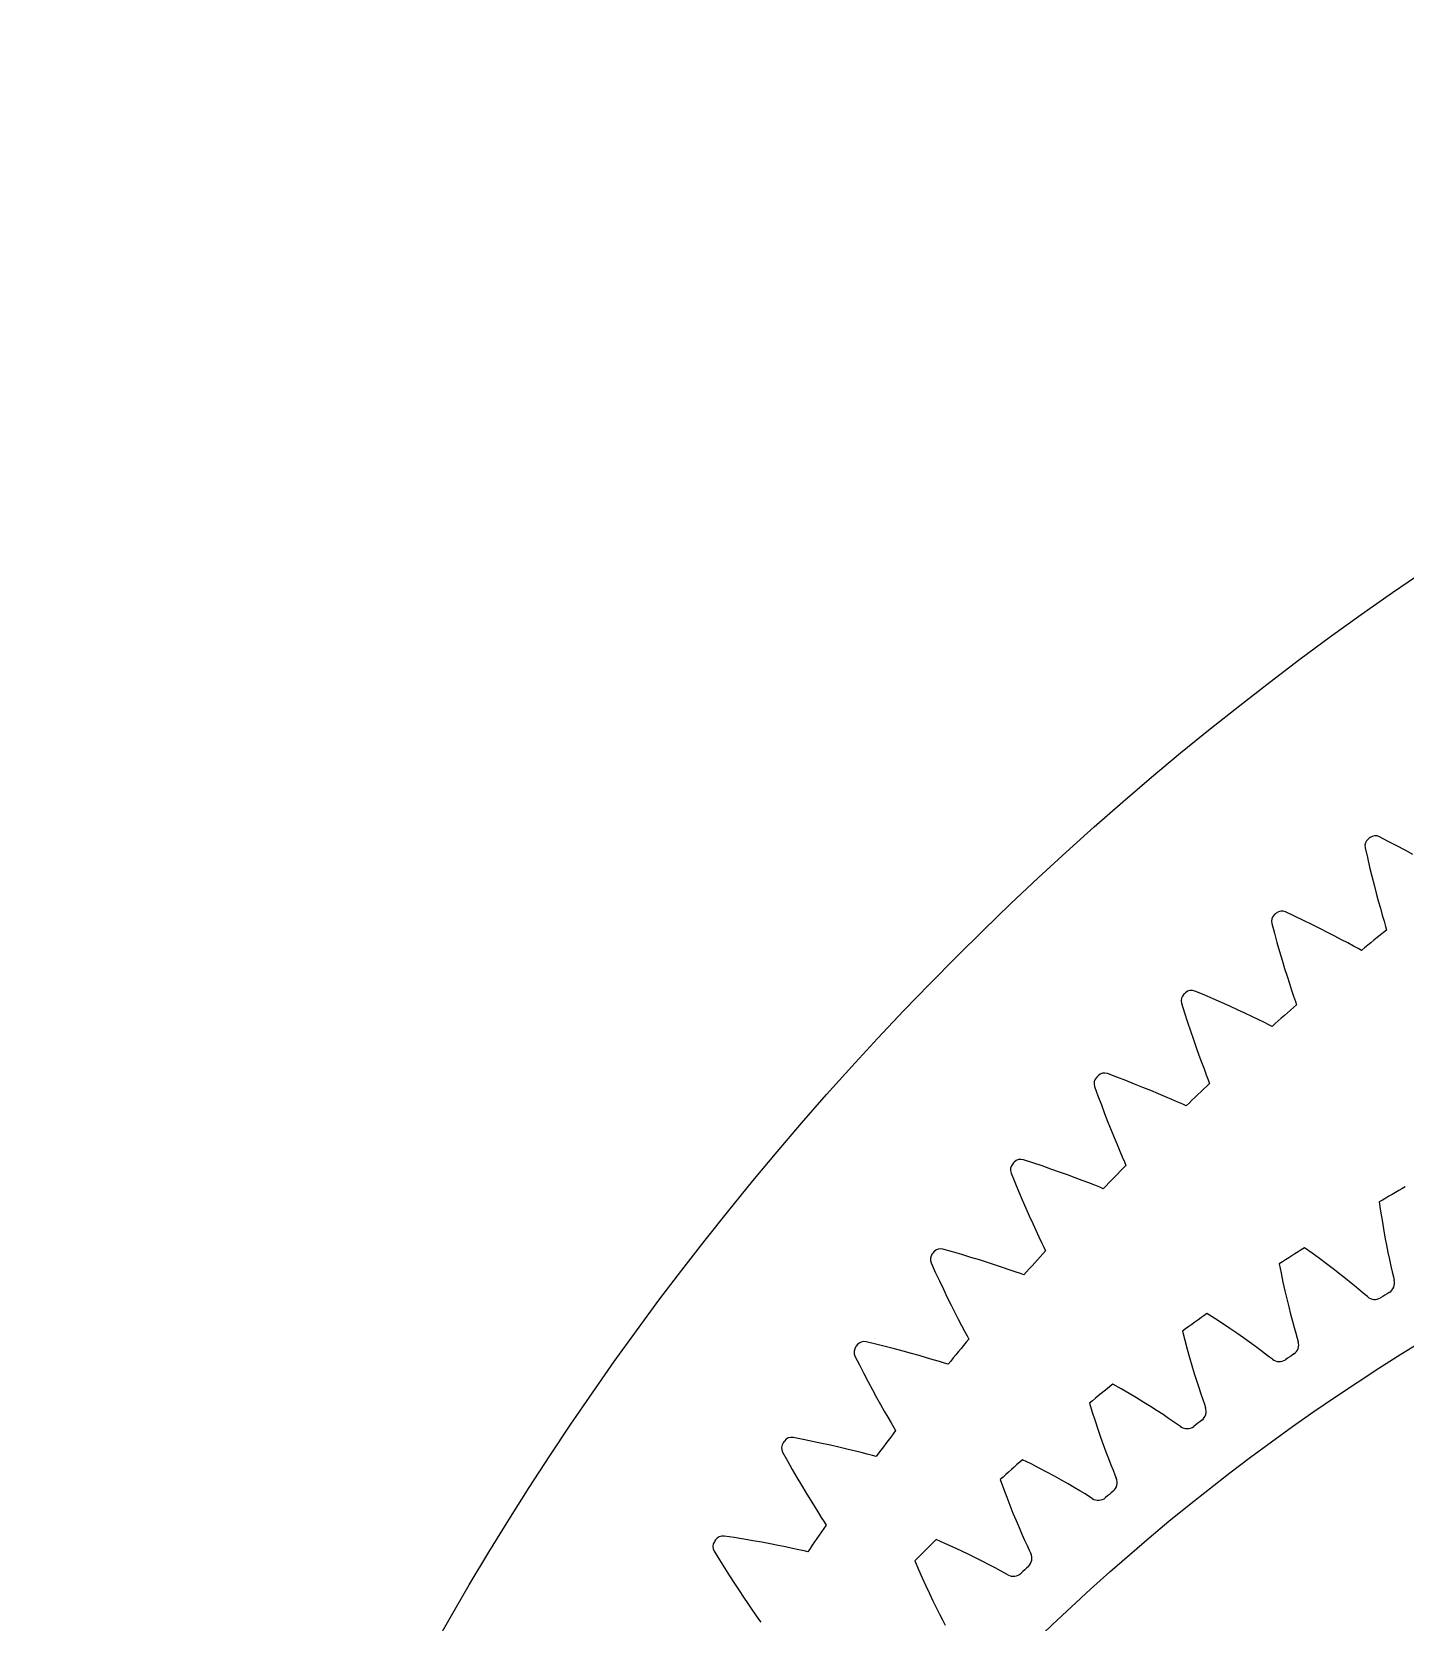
# Model space of a CAD drawing. Header units: millimetres. Extents: x -86 to 86, y -86 to 86.
# Drawn here: x -85.66 to -48.4, y 42.52 to 85.66 of the extents above; entities that cross this region are included whole.
import ezdxf

# ---------------------------------------------------------------- set-up
doc = ezdxf.new("R2010")
doc.units = ezdxf.units.MM

msp = doc.modelspace()

# ---------------------------------------------------------------- linework, layer by layer
at = {"layer": 'journal'}
msp.add_circle((-17.5, 0), 58.65, dxfattribs=at)
at = {"layer": 'outer'}
msp.add_circle((0, 0), 85.663286, dxfattribs=at)
at = {"layer": 'output_ring'}
for p, q in [((-49.484838, 63.527521), (-49.423927, 63.262725)), ((-48.854964, 63.703136), (-49.09604, 63.828473)), ((-48.622413, 63.580247), (-48.854964, 63.703136)), ((-48.399087, 63.460001), (-48.622413, 63.580247)), ((-48.185494, 63.342891), (-48.399087, 63.460001)), ((-49.423927, 63.262725), (-49.363251, 63.006796)), ((-49.363251, 63.006796), (-49.302822, 62.760459)), ((-49.302822, 62.760459), (-49.242987, 62.524331)), ((-49.242987, 62.524331), (-49.184155, 62.299185)), ((-49.184155, 62.299185), (-49.126817, 62.086029)), ((-51.396437, 61.670928), (-51.642393, 61.786393)), ((-49.126817, 62.086029), (-49.071594, 61.88623)), ((-49.071594, 61.88623), (-49.01931, 61.701761)), ((-49.01931, 61.701761), (-48.971174, 61.535764)), ((-52.018675, 61.469932), (-51.947084, 61.207822)), ((-51.159096, 61.557564), (-51.396437, 61.670928)), ((-50.931081, 61.446468), (-51.159096, 61.557564)), ((-50.712917, 61.33811), (-50.931081, 61.446468)), ((-50.505278, 61.233051), (-50.712917, 61.33811)), ((-48.971174, 61.535764), (-48.929297, 61.394211)), ((-48.929297, 61.394211), (-48.900293, 61.297673)), ((-51.947084, 61.207822), (-51.876086, 60.954561)), ((-51.876086, 60.954561), (-51.805723, 60.710876)), ((-50.309041, 61.131985), (-50.505278, 61.233051)), ((-50.125413, 61.035807), (-50.309041, 61.131985)), ((-49.956149, 60.94574), (-50.125413, 61.035807)), ((-49.804064, 60.863629), (-49.956149, 60.94574)), ((-49.67455, 60.792799), (-49.804064, 60.863629)), ((-51.805723, 60.710876), (-51.736368, 60.477366)), ((-51.736368, 60.477366), (-51.66846, 60.25479)), ((-49.586316, 60.744059), (-49.67455, 60.792799)), ((-51.66846, 60.25479), (-51.602532, 60.044133)), ((-51.602532, 60.044133), (-51.539257, 59.846735)), ((-53.853464, 59.537395), (-54.103898, 59.642797)), ((-53.611725, 59.433743), (-53.853464, 59.537395)), ((-51.539257, 59.846735), (-51.47954, 59.664537)), ((-51.47954, 59.664537), (-51.424717, 59.500627)), ((-54.467047, 59.311347), (-54.384892, 59.052354)), ((-53.379394, 59.331978), (-53.611725, 59.433743)), ((-53.157019, 59.23255), (-53.379394, 59.331978)), ((-52.945292, 59.135992), (-53.157019, 59.23255)), ((-52.745121, 59.042962), (-52.945292, 59.135992)), ((-51.424717, 59.500627), (-51.377138, 59.360888)), ((-51.377138, 59.360888), (-51.344245, 59.265604)), ((-54.384892, 59.052354), (-54.303689, 58.802179)), ((-54.303689, 58.802179), (-54.223508, 58.561545)), ((-52.557746, 58.954305), (-52.745121, 59.042962)), ((-52.384971, 58.871171), (-52.557746, 58.954305)), ((-52.229684, 58.795291), (-52.384971, 58.871171)), ((-52.097406, 58.729768), (-52.229684, 58.795291)), ((-52.007269, 58.684644), (-52.097406, 58.729768)), ((-54.223508, 58.561545), (-54.144747, 58.331038)), ((-54.144747, 58.331038), (-54.067875, 58.111397)), ((-54.067875, 58.111397), (-53.993464, 57.903584)), ((-53.993464, 57.903584), (-53.922241, 57.708913)), ((-56.222011, 57.306042), (-56.476511, 57.401209)), ((-53.922241, 57.708913), (-53.85519, 57.529285)), ((-53.85519, 57.529285), (-53.793769, 57.367731)), ((-56.825929, 57.055315), (-56.733346, 56.799864)), ((-55.97627, 57.212272), (-56.222011, 57.306042)), ((-55.740006, 57.120006), (-55.97627, 57.212272)), ((-55.513784, 57.029672), (-55.740006, 57.120006)), ((-55.298318, 56.941773), (-55.513784, 57.029672)), ((-53.793769, 57.367731), (-53.740566, 57.230035)), ((-53.740566, 57.230035), (-53.703839, 57.136163)), ((-56.733346, 56.799864), (-56.642071, 56.553184)), ((-56.642071, 56.553184), (-56.552204, 56.315998)), ((-55.094541, 56.856932), (-55.298318, 56.941773)), ((-54.903728, 56.775941), (-55.094541, 56.856932)), ((-54.727725, 56.699877), (-54.903728, 56.775941)), ((-54.56949, 56.630353), (-54.727725, 56.699877)), ((-54.434665, 56.570244), (-54.56949, 56.630353)), ((-54.342774, 56.52881), (-54.434665, 56.570244)), ((-56.552204, 56.315998), (-56.464167, 56.088872)), ((-56.464167, 56.088872), (-56.378456, 55.872526)), ((-56.378456, 55.872526), (-56.295684, 55.6679)), ((-56.295684, 55.6679), (-56.216631, 55.476275)), ((-56.216631, 55.476275), (-56.142355, 55.299512)), ((-56.142355, 55.299512), (-56.074438, 55.14058)), ((-58.498186, 54.980536), (-58.756333, 55.065311)), ((-58.248846, 54.896801), (-58.498186, 54.980536)), ((-58.009037, 54.814186), (-58.248846, 54.896801)), ((-57.77934, 54.733094), (-58.009037, 54.814186)), ((-56.074438, 55.14058), (-56.015699, 55.005153)), ((-56.015699, 55.005153), (-55.975197, 54.912846)), ((-59.091446, 54.70554), (-58.988587, 54.454051)), ((-58.988587, 54.454051), (-58.88739, 54.211273)), ((-57.560489, 54.653999), (-57.77934, 54.733094)), ((-57.353441, 54.577486), (-57.560489, 54.653999)), ((-57.159502, 54.504294), (-57.353441, 54.577486)), ((-56.980562, 54.435426), (-57.159502, 54.504294)), ((-56.819639, 54.372371), (-56.980562, 54.435426)), ((-56.682489, 54.317775), (-56.819639, 54.372371)), ((-58.88739, 54.211273), (-58.787985, 53.977923)), ((-58.787985, 53.977923), (-58.690815, 53.754552)), ((-56.588994, 54.280099), (-56.682489, 54.317775)), ((-58.690815, 53.754552), (-58.596408, 53.541857)), ((-58.596408, 53.541857), (-58.505411, 53.340754)), ((-58.505411, 53.340754), (-58.418657, 53.15249)), ((-58.418657, 53.15249), (-58.337279, 52.978882)), ((-60.678247, 52.564697), (-60.939618, 52.63894)), ((-58.337279, 52.978882), (-58.262976, 52.822833)), ((-58.262976, 52.822833), (-58.198797, 52.689898)), ((-58.198797, 52.689898), (-58.154589, 52.599308)), ((-61.259876, 52.265885), (-61.14691, 52.01877)), ((-60.425719, 52.491135), (-60.678247, 52.564697)), ((-60.182759, 52.418307), (-60.425719, 52.491135)), ((-59.949965, 52.346589), (-60.182759, 52.418307)), ((-59.728088, 52.276429), (-59.949965, 52.346589)), ((-59.51811, 52.208369), (-59.728088, 52.276429)), ((-59.321364, 52.143097), (-59.51811, 52.208369)), ((-61.14691, 52.01877), (-61.035957, 51.780293)), ((-61.035957, 51.780293), (-60.927177, 51.551164)), ((-59.13978, 52.081537), (-59.321364, 52.143097)), ((-58.976434, 52.025055), (-59.13978, 52.081537)), ((-58.837184, 51.976063), (-58.976434, 52.025055)), ((-58.742239, 51.942206), (-58.837184, 51.976063)), ((-60.927177, 51.551164), (-60.821035, 51.331913)), ((-60.821035, 51.331913), (-60.718086, 51.12322)), ((-60.718086, 51.12322), (-60.619014, 50.925969)), ((-60.619014, 50.925969), (-60.524702, 50.741376)), ((-60.524702, 50.741376), (-60.436355, 50.571208)), ((-60.436355, 50.571208), (-60.355789, 50.418298)), ((-62.758615, 50.062494), (-63.02278, 50.126084)), ((-62.503313, 49.999227), (-62.758615, 50.062494)), ((-60.355789, 50.418298), (-60.286276, 50.288073)), ((-60.286276, 50.288073), (-60.238432, 50.199349)), ((-63.327656, 49.740356), (-63.204768, 49.498023)), ((-62.257602, 49.936304), (-62.503313, 49.999227)), ((-62.022092, 49.87408), (-62.257602, 49.936304)), ((-61.797554, 49.812969), (-62.022092, 49.87408)), ((-61.58499, 49.753474), (-61.797554, 49.812969)), ((-61.38576, 49.696229), (-61.58499, 49.753474)), ((-61.201831, 49.642078), (-61.38576, 49.696229)), ((-61.03633, 49.592262), (-61.201831, 49.642078)), ((-63.204768, 49.498023), (-63.084242, 49.264239)), ((-63.084242, 49.264239), (-62.966267, 49.039705)), ((-60.895209, 49.548954), (-61.03633, 49.592262)), ((-60.79897, 49.518972), (-60.895209, 49.548954)), ((-62.966267, 49.039705), (-62.851326, 48.824937)), ((-62.851326, 48.824937), (-62.740004, 48.620586)), ((-62.740004, 48.620586), (-62.63302, 48.427513)), ((-62.63302, 48.427513), (-62.531305, 48.246893)), ((-62.531305, 48.246893), (-62.436134, 48.080445)), ((-62.436134, 48.080445), (-62.349438, 47.930926)), ((-62.349438, 47.930926), (-62.274704, 47.803625)), ((-64.73587, 47.478038), (-65.002395, 47.530871)), ((-64.478214, 47.42517), (-64.73587, 47.478038)), ((-62.274704, 47.803625), (-62.223304, 47.716913)), ((-65.291389, 47.133105), (-65.158782, 46.895951)), ((-64.230155, 47.372256), (-64.478214, 47.42517)), ((-63.992317, 47.319627), (-64.230155, 47.372256)), ((-63.765487, 47.267666), (-63.992317, 47.319627)), ((-63.550686, 47.216834), (-63.765487, 47.267666)), ((-63.349301, 47.16771), (-63.550686, 47.216834)), ((-63.163328, 47.121058), (-63.349301, 47.16771)), ((-62.995944, 47.07799), (-63.163328, 47.121058)), ((-62.853184, 47.040436), (-62.995944, 47.07799)), ((-62.755809, 47.014379), (-62.853184, 47.040436)), ((-65.158782, 46.895951), (-65.028881, 46.667243)), ((-65.028881, 46.667243), (-64.901902, 46.447675)), ((-64.901902, 46.447675), (-64.778353, 46.237741)), ((-64.778353, 46.237741), (-64.658841, 46.03807)), ((-64.658841, 46.03807), (-64.54412, 45.84949)), ((-64.54412, 45.84949), (-64.435168, 45.673141)), ((-64.435168, 45.673141), (-64.33333, 45.510687)), ((-64.33333, 45.510687), (-64.240646, 45.364804)), ((-64.240646, 45.364804), (-64.160815, 45.240636)), ((-64.160815, 45.240636), (-64.105943, 45.156079)), ((-67.147849, 44.448414), (-67.005739, 44.216828)), ((-66.606765, 44.815576), (-66.875212, 44.857565)), ((-66.347178, 44.773193), (-66.606765, 44.815576)), ((-66.097178, 44.730376), (-66.347178, 44.773193)), ((-65.857402, 44.687428), (-66.097178, 44.730376)), ((-65.628653, 44.644702), (-65.857402, 44.687428)), ((-65.411969, 44.602618), (-65.628653, 44.644702)), ((-65.208758, 44.561695), (-65.411969, 44.602618)), ((-65.021047, 44.522617), (-65.208758, 44.561695)), ((-64.852056, 44.486368), (-65.021047, 44.522617)), ((-64.707891, 44.45463), (-64.852056, 44.486368)), ((-64.60954, 44.432542), (-64.707891, 44.45463)), ((-67.005739, 44.216828), (-66.866676, 43.993572)), ((-66.866676, 43.993572), (-66.730904, 43.779331)), ((-66.730904, 43.779331), (-66.598949, 43.574576)), ((-66.598949, 43.574576), (-66.471443, 43.379913)), ((-66.471443, 43.379913), (-66.349174, 43.196137)), ((-66.349174, 43.196137), (-66.233165, 43.024348)), ((-66.233165, 43.024348), (-66.124828, 42.866154)), ((-66.124828, 42.866154), (-66.026308, 42.724148)), ((-66.026308, 42.724148), (-65.94151, 42.603317)), ((-65.94151, 42.603317), (-65.883256, 42.521053))]:
    msp.add_line(p, q, dxfattribs=at)
for centre, radius, start, end in [((-49.204702, 63.614481), 0.24, 63.079188, 127.721332), ((-49.25044, 63.579077), 0.24, 127.762539, 192.404683), ((0, 0), 80.663286, 127.721332, 127.762539), ((-51.78656, 61.530944), 0.24, 130.08512, 194.727263), ((0, 0), 80.663286, 130.043913, 130.08512), ((-51.742294, 61.568173), 0.24, 65.401769, 130.043913), ((0, 0), 78.413286, 128.581157, 129.225294), ((-54.237595, 59.381716), 0.24, 132.4077, 197.049844), ((0, 0), 80.663286, 132.366493, 132.4077), ((-54.194874, 59.420708), 0.24, 67.724349, 132.366493), ((0, 0), 78.413286, 130.903738, 131.547875), ((-56.558411, 57.175616), 0.24, 70.04693, 134.689074), ((-56.599517, 57.134924), 0.24, 134.730281, 199.372425), ((0, 0), 80.663286, 134.689074, 134.730281), ((0, 0), 78.413286, 133.226319, 133.870455), ((-58.868446, 54.79426), 0.24, 137.052862, 201.695005), ((0, 0), 80.663286, 137.011655, 137.052862), ((-58.829023, 54.836584), 0.24, 72.369511, 137.011655), ((0, 0), 78.413286, 135.548899, 136.193036), ((-61.00298, 52.407455), 0.24, 74.692091, 139.334235), ((-61.040655, 52.363569), 0.24, 139.375442, 204.017586), ((0, 0), 80.663286, 139.334235, 139.375442), ((0, 0), 78.413286, 137.87148, 138.515617), ((-63.076708, 49.892222), 0.24, 77.014672, 141.656816), ((0, 0), 78.413286, 140.194061, 140.838197), ((-63.112574, 49.846844), 0.24, 141.698023, 206.340167), ((0, 0), 80.663286, 141.656816, 141.698023), ((-65.046802, 47.295015), 0.24, 79.337253, 143.979397), ((0, 0), 78.413286, 142.516641, 143.160778), ((-65.080799, 47.248221), 0.24, 144.020603, 208.662747), ((0, 0), 80.663286, 143.979397, 144.020603), ((0, 0), 78.413286, 144.839222, 145.483359), ((-66.942097, 44.57197), 0.24, 146.343184, 210.985328), ((0, 0), 80.663286, 146.301977, 146.343184), ((-66.910024, 44.620103), 0.24, 81.659833, 146.301977)]:
    msp.add_arc(centre, radius, start, end, dxfattribs=at)
at = {"layer": 'thin_ring_external'}
for p, q in [((-49.101606, 53.922059), (-49.064647, 53.668731)), ((-49.064647, 53.668731), (-49.026257, 53.424224)), ((-49.026257, 53.424224), (-48.986726, 53.18902)), ((-48.986726, 53.18902), (-48.946385, 52.963708)), ((-50.92208, 52.532125), (-51.130829, 52.680332)), ((-48.946385, 52.963708), (-48.905616, 52.749025)), ((-48.905616, 52.749025), (-48.864882, 52.545926)), ((-51.813676, 52.238124), (-51.76383, 51.987014)), ((-50.721836, 52.38666), (-50.92208, 52.532125)), ((-50.530396, 52.244413), (-50.721836, 52.38666)), ((-50.348133, 52.105946), (-50.530396, 52.244413)), ((-48.864882, 52.545926), (-48.824753, 52.355703)), ((-48.824753, 52.355703), (-48.785977, 52.180218)), ((-51.76383, 51.987014), (-51.713006, 51.744785)), ((-50.175529, 51.971937), (-50.348133, 52.105946)), ((-50.013224, 51.84323), (-50.175529, 51.971937)), ((-49.862108, 51.720921), (-50.013224, 51.84323)), ((-48.785977, 52.180218), (-48.749624, 52.022434)), ((-48.749624, 52.022434), (-48.717501, 51.887992)), ((-48.717501, 51.887992), (-48.696285, 51.795581)), ((-51.713006, 51.744785), (-51.661517, 51.511907)), ((-51.661517, 51.511907), (-51.609723, 51.288948)), ((-49.7235, 51.606526), (-49.862108, 51.720921)), ((-49.59955, 51.502345), (-49.7235, 51.606526)), ((-49.494459, 51.412554), (-49.59955, 51.502345)), ((-49.42183, 51.351603), (-49.494459, 51.412554)), ((-51.609723, 51.288948), (-51.558046, 51.076628)), ((-51.558046, 51.076628), (-51.506994, 50.875873)), ((-53.560804, 50.757049), (-53.776848, 50.894403)), ((-53.353394, 50.621998), (-53.560804, 50.757049)), ((-53.15494, 50.489711), (-53.353394, 50.621998)), ((-52.965845, 50.360731), (-53.15494, 50.489711)), ((-51.506994, 50.875873), (-51.457204, 50.687947)), ((-51.457204, 50.687947), (-51.409519, 50.514671)), ((-51.409519, 50.514671), (-51.365157, 50.35895)), ((-54.436225, 50.417906), (-54.373622, 50.169668)), ((-54.373622, 50.169668), (-54.310496, 49.930351)), ((-52.786623, 50.23571), (-52.965845, 50.360731)), ((-52.617958, 50.115459), (-52.786623, 50.23571)), ((-52.460794, 50.001026), (-52.617958, 50.115459)), ((-51.365157, 50.35895), (-51.326211, 50.226323)), ((-51.326211, 50.226323), (-51.300304, 50.135115)), ((-54.310496, 49.930351), (-54.247184, 49.700405)), ((-54.247184, 49.700405), (-54.184073, 49.480382)), ((-52.316526, 49.893857), (-52.460794, 50.001026)), ((-52.187418, 49.796141), (-52.316526, 49.893857)), ((-52.07788, 49.711833), (-52.187418, 49.796141)), ((-52.002233, 49.65467), (-52.07788, 49.711833)), ((-54.184073, 49.480382), (-54.121622, 49.270977)), ((-54.121622, 49.270977), (-54.060387, 49.073091)), ((-56.10545, 48.849553), (-56.328226, 48.975697)), ((-55.891415, 48.725269), (-56.10545, 48.849553)), ((-54.060387, 49.073091), (-54.001066, 48.887953)), ((-54.001066, 48.887953), (-53.944595, 48.717338)), ((-56.962412, 48.466153), (-56.887216, 48.221436)), ((-55.686465, 48.603288), (-55.891415, 48.725269)), ((-55.491031, 48.484132), (-55.686465, 48.603288)), ((-55.305659, 48.368425), (-55.491031, 48.484132)), ((-55.131074, 48.256942), (-55.305659, 48.368425)), ((-53.944595, 48.717338), (-53.89234, 48.564084)), ((-53.89234, 48.564084), (-53.846673, 48.433619)), ((-53.846673, 48.433619), (-53.816142, 48.343853)), ((-56.887216, 48.221436), (-56.811952, 47.985654)), ((-56.811952, 47.985654), (-56.736981, 47.759241)), ((-54.968272, 48.150683), (-55.131074, 48.256942)), ((-54.818719, 48.051021), (-54.968272, 48.150683)), ((-54.684791, 47.960025), (-54.818719, 48.051021)), ((-54.57109, 47.88142), (-54.684791, 47.960025)), ((-56.736981, 47.759241), (-56.662718, 47.542727)), ((-56.662718, 47.542727), (-56.589657, 47.336784)), ((-54.492624, 47.828194), (-54.57109, 47.88142)), ((-56.589657, 47.336784), (-56.518397, 47.142283)), ((-56.518397, 47.142283), (-56.4497, 46.960415)), ((-58.549379, 46.814615), (-58.778305, 46.929219)), ((-58.329276, 46.701421), (-58.549379, 46.814615)), ((-58.118366, 46.590064), (-58.329276, 46.701421)), ((-56.4497, 46.960415), (-56.384591, 46.792906)), ((-56.384591, 46.792906), (-56.324579, 46.642521)), ((-56.324579, 46.642521), (-56.27231, 46.514557)), ((-59.385646, 46.387958), (-59.298053, 46.147399)), ((-57.917102, 46.481042), (-58.118366, 46.590064)), ((-57.726064, 46.374952), (-57.917102, 46.481042)), ((-57.546014, 46.272529), (-57.726064, 46.374952)), ((-57.377999, 46.174721), (-57.546014, 46.272529)), ((-57.223553, 46.082825), (-57.377999, 46.174721)), ((-56.27231, 46.514557), (-56.237236, 46.426468)), ((-59.298053, 46.147399), (-59.210848, 45.915768)), ((-59.210848, 45.915768), (-59.124414, 45.693478)), ((-57.085153, 45.998786), (-57.223553, 46.082825)), ((-56.967587, 45.926089), (-57.085153, 45.998786)), ((-56.886505, 45.876939), (-56.967587, 45.926089)), ((-59.124414, 45.693478), (-59.039193, 45.481039)), ((-59.039193, 45.481039), (-58.955711, 45.279095)), ((-58.955711, 45.279095), (-58.874613, 45.088486)), ((-58.874613, 45.088486), (-58.796719, 44.910363)), ((-58.796719, 44.910363), (-58.723142, 44.746397)), ((-60.886214, 44.657542), (-61.120693, 44.760307)), ((-60.660619, 44.555735), (-60.886214, 44.657542)), ((-60.444298, 44.455292), (-60.660619, 44.555735)), ((-60.23773, 44.356689), (-60.444298, 44.455292)), ((-58.723142, 44.746397), (-58.655529, 44.599272)), ((-58.655529, 44.599272), (-58.596795, 44.474145)), ((-58.596795, 44.474145), (-58.557268, 44.387961)), ((-61.699606, 44.188741), (-61.599843, 43.952969)), ((-60.041524, 44.260491), (-60.23773, 44.356689)), ((-59.856479, 44.167395), (-60.041524, 44.260491)), ((-59.683689, 44.078295), (-59.856479, 44.167395)), ((-59.524752, 43.994405), (-59.683689, 44.078295)), ((-61.599843, 43.952969), (-61.500925, 43.726092)), ((-61.500925, 43.726092), (-61.403253, 43.508506)), ((-59.382242, 43.917542), (-59.524752, 43.994405)), ((-59.261117, 43.850943), (-59.382242, 43.917542)), ((-59.177631, 43.805997), (-59.261117, 43.850943)), ((-61.403253, 43.508506), (-61.307296, 43.300696)), ((-61.307296, 43.300696), (-61.213612, 43.103278)), ((-61.213612, 43.103278), (-61.122887, 42.917059)), ((-61.122887, 42.917059), (-61.036, 42.743145)), ((-61.036, 42.743145), (-60.954146, 42.58315)), ((-60.954146, 42.58315), (-60.87911, 42.439669))]:
    msp.add_line(p, q, dxfattribs=at)
for centre, radius, start, end in [((-17.5, 0), 62.5, 119.627104, 120.372896), ((-17.5, 0), 62.5, 122.553933, 123.299726), ((-48.986472, 51.71948), 0.3, 301.332774, 14.694734), ((-49.221995, 51.575358), 0.3, 228.232095, 301.594055), ((-17.5, 0), 60.25, 121.332774, 121.594055), ((-17.5, 0), 62.5, 125.480762, 126.226555), ((-51.586227, 50.044297), 0.3, 304.259603, 17.621564), ((-51.814084, 49.888337), 0.3, 231.158924, 304.520884), ((-17.5, 0), 60.25, 124.259603, 124.520884), ((-17.5, 0), 62.5, 128.407592, 129.153384), ((-54.097055, 48.238554), 0.3, 307.186433, 20.548393), ((-17.5, 0), 60.25, 127.186433, 127.447714), ((-54.316652, 48.071163), 0.3, 234.085753, 307.447714), ((-17.5, 0), 62.5, 131.334421, 132.080213), ((-56.512405, 46.306962), 0.3, 310.113262, 23.475222), ((-56.723168, 46.128576), 0.3, 237.012583, 310.374543), ((-17.5, 0), 60.25, 130.113262, 130.374543), ((-17.5, 0), 62.5, 134.26125, 135.007043), ((-17.5, 0), 60.25, 133.040091, 133.301372), ((-58.825977, 44.254561), 0.3, 313.040091, 26.402051), ((-59.027357, 44.065646), 0.3, 239.939412, 313.301372)]:
    msp.add_arc(centre, radius, start, end, dxfattribs=at)

doc.saveas('drawing.dxf')
